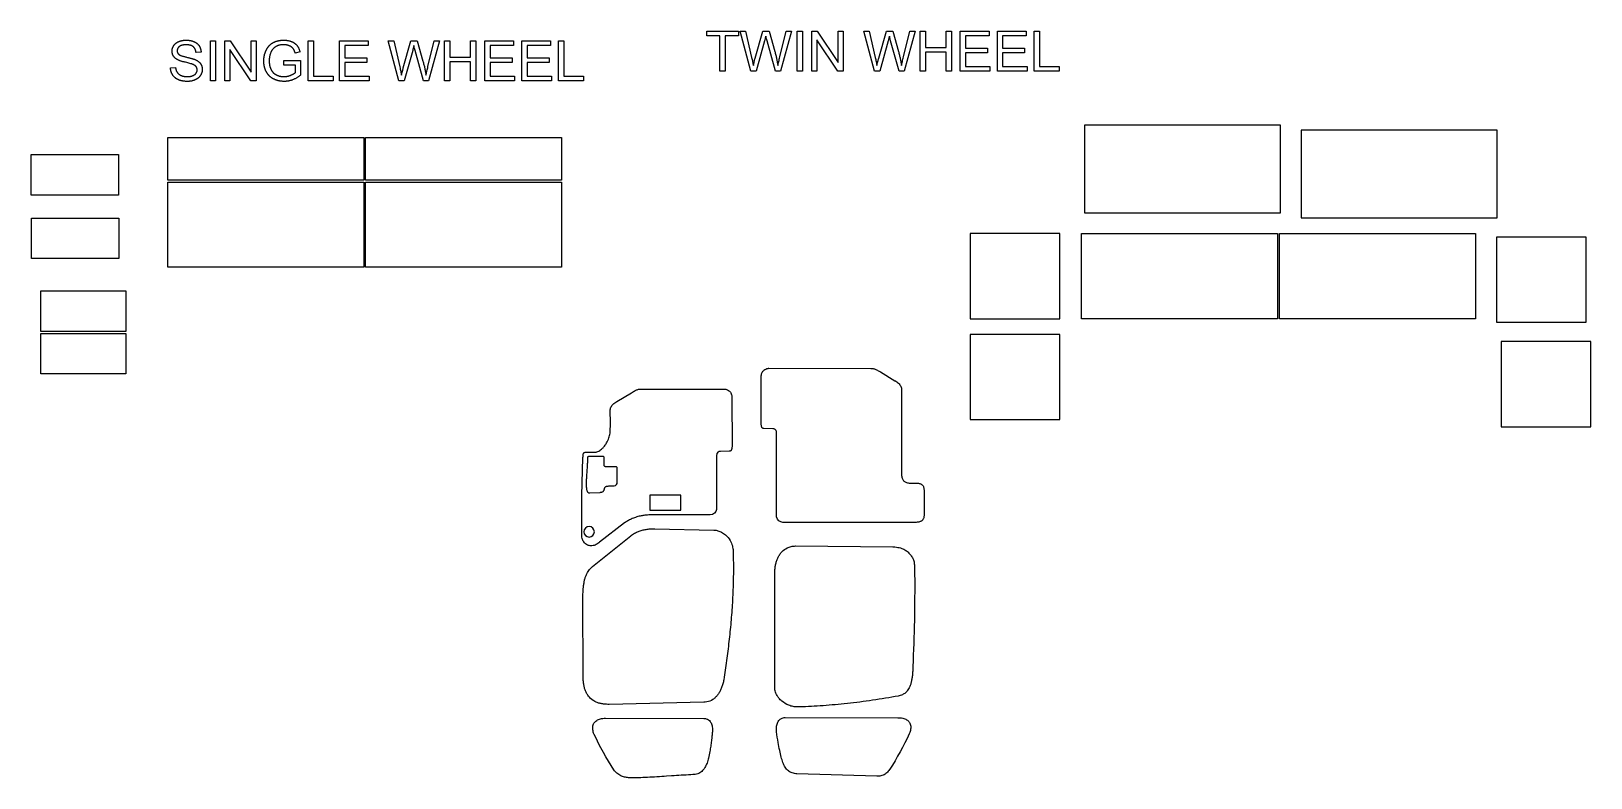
# Model space of a CAD drawing. Extents: x -4382 to 4488, y -1281 to 7969.
# Drawn here: x -2474 to 4488, y -1281 to 2048 of the extents above; entities that cross this region are included whole.
import ezdxf

# ---------------------------------------------------------------- set-up
doc = ezdxf.new("R2010")
doc.units = 0
doc.layers.add('Default Layer', color=1, linetype='CONTINUOUS')

msp = doc.modelspace()

# ---------------------------------------------------------------- linework, layer by layer
at = {"layer": 'Default Layer'}
for points in [[(600.6, 1870.7), (600.6, 2027.5), (542, 2027.5), (542, 2048.5), (682.9, 2048.5), (682.9, 2027.5), (624.1, 2027.5), (624.1, 1870.7), (600.6, 1870.7)], [(738.1, 1870.7), (690.9, 2048.5), (715.1, 2048.5), (742.1, 1931.9), (743.2, 1927.3), (744.2, 1922.8), (745.2, 1918.2), (746.2, 1913.6), (747.1, 1909.1), (748, 1904.6), (748.8, 1900), (749.6, 1895.5), (752.7, 1908.3), (755, 1918), (756.7, 1924.7), (757.2, 1926.9), (757.6, 1928.4), (791.5, 2048.5), (819.8, 2048.5), (845.3, 1958.5), (846.5, 1954.3), (847.6, 1950.2), (848.7, 1946), (849.8, 1942), (850.8, 1937.9), (851.7, 1933.9), (852.7, 1929.9), (853.6, 1926), (854.4, 1922.1), (855.2, 1918.2), (856, 1914.3), (856.7, 1910.5), (857.4, 1906.7), (858, 1902.9), (858.6, 1899.2), (859.1, 1895.5), (860, 1899.8), (861, 1904.3), (862, 1908.9), (863.1, 1913.6), (864.2, 1918.5), (865.4, 1923.6), (866.7, 1928.8), (868, 1934.2), (895.9, 2048.5), (919.5, 2048.5), (870.8, 1870.7), (848.1, 1870.7), (810.6, 2006.1), (808.5, 2013.8), (806.9, 2019.8), (805.7, 2024.2), (805.3, 2025.8), (805, 2027), (803.7, 2021.1), (803, 2018.3), (802.4, 2015.6), (801.7, 2013.1), (801.1, 2010.7), (800.4, 2008.3), (799.8, 2006.1), (762.1, 1870.7), (738.1, 1870.7)], [(945.5, 1870.7), (945.5, 2048.5), (969, 2048.5), (969, 1870.7), (945.5, 1870.7)], [(1010.3, 1870.7), (1010.3, 2048.5), (1034.4, 2048.5), (1127.8, 1908.9), (1127.8, 2048.5), (1150.3, 2048.5), (1150.3, 1870.7), (1126.2, 1870.7), (1032.8, 2010.4), (1032.8, 1870.7), (1010.3, 1870.7)], [(1289.9, 1870.7), (1242.8, 2048.5), (1266.9, 2048.5), (1293.9, 1931.9), (1295, 1927.3), (1296, 1922.8), (1297, 1918.2), (1298, 1913.6), (1298.9, 1909.1), (1299.8, 1904.6), (1300.7, 1900), (1301.5, 1895.5), (1304.5, 1908.3), (1306.9, 1918), (1308.5, 1924.7), (1309.1, 1926.9), (1309.5, 1928.4), (1343.3, 2048.5), (1371.7, 2048.5), (1397.1, 1958.5), (1398.3, 1954.3), (1399.5, 1950.2), (1400.6, 1946), (1401.6, 1942), (1402.6, 1937.9), (1403.6, 1933.9), (1404.5, 1929.9), (1405.4, 1926), (1406.2, 1922.1), (1407, 1918.2), (1407.8, 1914.3), (1408.5, 1910.5), (1409.2, 1906.7), (1409.8, 1902.9), (1410.4, 1899.2), (1411, 1895.5), (1411.9, 1899.8), (1412.8, 1904.3), (1413.8, 1908.9), (1414.9, 1913.6), (1416, 1918.5), (1417.2, 1923.6), (1418.5, 1928.8), (1419.8, 1934.2), (1447.7, 2048.5), (1471.4, 2048.5), (1422.6, 1870.7), (1399.9, 1870.7), (1362.5, 2006.1), (1360.3, 2013.8), (1358.7, 2019.8), (1357.6, 2024.2), (1357.2, 2025.8), (1356.9, 2027), (1355.5, 2021.1), (1354.8, 2018.3), (1354.2, 2015.6), (1353.5, 2013.1), (1352.9, 2010.7), (1352.3, 2008.3), (1351.7, 2006.1), (1313.9, 1870.7), (1289.9, 1870.7)], [(1494.1, 1870.7), (1494.1, 2048.5), (1517.6, 2048.5), (1517.6, 1975.4), (1610, 1975.4), (1610, 2048.5), (1633.5, 2048.5), (1633.5, 1870.7), (1610, 1870.7), (1610, 1954.5), (1517.6, 1954.5), (1517.6, 1870.7), (1494.1, 1870.7)], [(1673.2, 1870.7), (1673.2, 2048.5), (1801.7, 2048.5), (1801.7, 2027.5), (1696.7, 2027.5), (1696.7, 1973), (1795.1, 1973), (1795.1, 1952.2), (1696.7, 1952.2), (1696.7, 1891.6), (1805.9, 1891.6), (1805.9, 1870.7), (1673.2, 1870.7)], [(1838.9, 1870.7), (1838.9, 2048.5), (1967.4, 2048.5), (1967.4, 2027.5), (1862.4, 2027.5), (1862.4, 1973), (1960.7, 1973), (1960.7, 1952.2), (1862.4, 1952.2), (1862.4, 1891.6), (1971.5, 1891.6), (1971.5, 1870.7), (1838.9, 1870.7)], [(2003.1, 1870.7), (2003.1, 2048.5), (2026.6, 2048.5), (2026.6, 1891.6), (2114.2, 1891.6), (2114.2, 1870.7), (2003.1, 1870.7)], [(-1851.7, 1884.9), (-1829.5, 1886.8), (-1829.3, 1885.1), (-1829, 1883.5), (-1828.7, 1882), (-1828.4, 1880.4), (-1828.1, 1878.9), (-1827.7, 1877.5), (-1827.3, 1876), (-1826.9, 1874.6), (-1826.4, 1873.3), (-1825.9, 1872), (-1825.4, 1870.7), (-1824.8, 1869.4), (-1824.2, 1868.2), (-1823.6, 1867.1), (-1822.9, 1865.9), (-1822.2, 1864.8), (-1821.4, 1863.8), (-1820.6, 1862.8), (-1819.8, 1861.8), (-1818.9, 1860.8), (-1817.9, 1859.8), (-1816.9, 1858.9), (-1815.9, 1858), (-1814.8, 1857.1), (-1813.7, 1856.3), (-1812.5, 1855.5), (-1811.2, 1854.7), (-1809.9, 1853.9), (-1808.6, 1853.1), (-1807.2, 1852.4), (-1805.7, 1851.7), (-1804.3, 1851), (-1802.7, 1850.4), (-1801.2, 1849.8), (-1799.6, 1849.2), (-1798, 1848.7), (-1796.4, 1848.3), (-1794.7, 1847.8), (-1793.1, 1847.5), (-1791.4, 1847.1), (-1789.6, 1846.8), (-1787.9, 1846.5), (-1786.1, 1846.3), (-1784.4, 1846.1), (-1782.5, 1846), (-1780.7, 1845.9), (-1778.8, 1845.8), (-1777, 1845.8), (-1775.3, 1845.8), (-1773.6, 1845.9), (-1772, 1845.9), (-1770.4, 1846.1), (-1768.9, 1846.2), (-1767.3, 1846.4), (-1765.8, 1846.6), (-1764.3, 1846.8), (-1762.8, 1847.1), (-1761.4, 1847.4), (-1759.9, 1847.7), (-1758.5, 1848.1), (-1757.2, 1848.4), (-1755.8, 1848.9), (-1754.5, 1849.3), (-1753.2, 1849.8), (-1751.9, 1850.3), (-1750.7, 1850.8), (-1749.5, 1851.4), (-1748.4, 1852), (-1747.3, 1852.6), (-1746.2, 1853.2), (-1745.2, 1853.9), (-1744.2, 1854.5), (-1743.3, 1855.2), (-1742.4, 1855.9), (-1741.5, 1856.7), (-1740.7, 1857.4), (-1740, 1858.2), (-1739.2, 1859), (-1738.6, 1859.9), (-1737.9, 1860.7), (-1737.3, 1861.6), (-1736.7, 1862.5), (-1736.2, 1863.4), (-1735.7, 1864.3), (-1735.2, 1865.2), (-1734.8, 1866.2), (-1734.4, 1867.1), (-1734.1, 1868.1), (-1733.8, 1869), (-1733.5, 1870), (-1733.3, 1871), (-1733.1, 1872), (-1733, 1873), (-1732.9, 1874), (-1732.8, 1875), (-1732.8, 1876), (-1732.8, 1877), (-1732.9, 1878.1), (-1733, 1879.1), (-1733.1, 1880), (-1733.3, 1881), (-1733.5, 1882), (-1733.7, 1882.9), (-1734, 1883.8), (-1734.4, 1884.7), (-1734.7, 1885.6), (-1735.1, 1886.5), (-1735.5, 1887.3), (-1736, 1888.2), (-1736.5, 1889), (-1737.1, 1889.8), (-1737.7, 1890.6), (-1738.3, 1891.3), (-1739, 1892.1), (-1739.7, 1892.8), (-1740.5, 1893.6), (-1741.3, 1894.3), (-1742.2, 1895), (-1743.1, 1895.7), (-1744.1, 1896.3), (-1745.1, 1897), (-1746.2, 1897.6), (-1747.3, 1898.3), (-1748.5, 1898.9), (-1749.7, 1899.4), (-1751, 1900), (-1752.3, 1900.6), (-1753.7, 1901.1), (-1754.6, 1901.5), (-1755.7, 1901.9), (-1757, 1902.3), (-1758.3, 1902.7), (-1759.8, 1903.1), (-1761.5, 1903.6), (-1765.2, 1904.7), (-1769.4, 1905.8), (-1774.2, 1907), (-1779.5, 1908.3), (-1785.3, 1909.7), (-1788.3, 1910.5), (-1791.2, 1911.2), (-1794, 1911.9), (-1796.7, 1912.6), (-1799.2, 1913.4), (-1801.6, 1914.1), (-1804, 1914.8), (-1806.2, 1915.5), (-1808.2, 1916.2), (-1810.2, 1916.9), (-1812.1, 1917.5), (-1813.8, 1918.2), (-1815.5, 1918.9), (-1817, 1919.6), (-1818.4, 1920.2), (-1819.7, 1920.9), (-1821.2, 1921.7), (-1822.7, 1922.6), (-1824.2, 1923.5), (-1825.6, 1924.4), (-1827, 1925.4), (-1828.3, 1926.3), (-1829.6, 1927.3), (-1830.8, 1928.3), (-1831.9, 1929.4), (-1833.1, 1930.4), (-1834.1, 1931.5), (-1835.1, 1932.7), (-1836.1, 1933.8), (-1837, 1935), (-1837.9, 1936.2), (-1838.7, 1937.4), (-1839.4, 1938.6), (-1840.1, 1939.9), (-1840.8, 1941.2), (-1841.4, 1942.5), (-1842, 1943.8), (-1842.5, 1945.2), (-1842.9, 1946.5), (-1843.3, 1947.9), (-1843.7, 1949.3), (-1844, 1950.7), (-1844.3, 1952.1), (-1844.5, 1953.6), (-1844.7, 1955.1), (-1844.8, 1956.5), (-1844.9, 1958), (-1844.9, 1959.6), (-1844.9, 1961.2), (-1844.8, 1962.1), (-1844.8, 1962.9), (-1844.7, 1963.7), (-1844.6, 1964.5), (-1844.5, 1965.4), (-1844.4, 1966.2), (-1844.3, 1967), (-1844.1, 1967.8), (-1844, 1968.6), (-1843.8, 1969.4), (-1843.6, 1970.2), (-1843.4, 1971), (-1843.2, 1971.8), (-1843, 1972.6), (-1842.7, 1973.4), (-1842.5, 1974.1), (-1842.2, 1974.9), (-1841.9, 1975.7), (-1841.6, 1976.5), (-1841.3, 1977.2), (-1840.9, 1978), (-1840.6, 1978.7), (-1839.8, 1980.2), (-1839, 1981.7), (-1838.2, 1983.2), (-1837.2, 1984.7), (-1836.8, 1985.4), (-1836.3, 1986.1), (-1835.7, 1986.8), (-1835.2, 1987.5), (-1834.7, 1988.2), (-1834.1, 1988.9), (-1833.6, 1989.5), (-1833, 1990.2), (-1832.4, 1990.8), (-1831.8, 1991.5), (-1831.2, 1992.1), (-1830.5, 1992.7), (-1829.9, 1993.3), (-1829.2, 1993.9), (-1828.5, 1994.4), (-1827.8, 1995), (-1827.1, 1995.6), (-1826.4, 1996.1), (-1825.7, 1996.6), (-1824.9, 1997.1), (-1824.2, 1997.7), (-1823.4, 1998.2), (-1822.6, 1998.6), (-1821.8, 1999.1), (-1821, 1999.6), (-1820.2, 2000), (-1819.3, 2000.5), (-1818.5, 2000.9), (-1817.6, 2001.3), (-1816.7, 2001.7), (-1815.8, 2002.1), (-1814.9, 2002.5), (-1813.1, 2003.2), (-1811.2, 2003.9), (-1809.3, 2004.6), (-1807.4, 2005.2), (-1805.4, 2005.7), (-1803.5, 2006.2), (-1801.5, 2006.6), (-1799.4, 2007), (-1797.4, 2007.4), (-1795.3, 2007.7), (-1793.2, 2008), (-1791.1, 2008.2), (-1788.9, 2008.3), (-1786.7, 2008.5), (-1784.5, 2008.5), (-1782.3, 2008.6), (-1779.8, 2008.5), (-1777.4, 2008.5), (-1775.1, 2008.3), (-1772.7, 2008.2), (-1770.4, 2007.9), (-1768.1, 2007.7), (-1765.9, 2007.3), (-1763.7, 2007), (-1761.6, 2006.5), (-1759.4, 2006.1), (-1757.4, 2005.5), (-1755.3, 2004.9), (-1753.3, 2004.3), (-1751.3, 2003.6), (-1750.4, 2003.3), (-1749.4, 2002.9), (-1748.4, 2002.5), (-1747.5, 2002.1), (-1746.5, 2001.7), (-1745.6, 2001.3), (-1744.7, 2000.9), (-1743.8, 2000.5), (-1742.9, 2000), (-1742.1, 1999.6), (-1741.2, 1999.1), (-1740.4, 1998.6), (-1739.5, 1998.1), (-1738.7, 1997.6), (-1737.9, 1997.1), (-1737.1, 1996.6), (-1736.3, 1996), (-1735.6, 1995.5), (-1734.8, 1994.9), (-1734.1, 1994.3), (-1733.4, 1993.7), (-1732.7, 1993.1), (-1732, 1992.5), (-1731.3, 1991.9), (-1730.6, 1991.2), (-1730, 1990.6), (-1729.3, 1989.9), (-1728.7, 1989.3), (-1728.1, 1988.6), (-1727.5, 1987.9), (-1726.9, 1987.2), (-1726.3, 1986.5), (-1725.8, 1985.7), (-1725.2, 1985), (-1724.7, 1984.2), (-1724.2, 1983.5), (-1723.7, 1982.7), (-1723.2, 1981.9), (-1722.7, 1981.1), (-1722.3, 1980.3), (-1721.8, 1979.5), (-1721.4, 1978.7), (-1721, 1977.9), (-1720.6, 1977.1), (-1720.2, 1976.2), (-1719.9, 1975.4), (-1719.5, 1974.6), (-1719.2, 1973.7), (-1718.8, 1972.9), (-1718.5, 1972), (-1718.2, 1971.1), (-1718, 1970.3), (-1717.7, 1969.4), (-1717.4, 1968.5), (-1717.2, 1967.6), (-1717, 1966.7), (-1716.8, 1965.8), (-1716.6, 1964.9), (-1716.4, 1964), (-1716.2, 1963.1), (-1716.1, 1962.1), (-1716, 1961.2), (-1715.8, 1960.3), (-1715.7, 1959.3), (-1715.7, 1958.3), (-1715.6, 1957.4), (-1715.5, 1956.4), (-1715.5, 1955.4), (-1738, 1953.7), (-1738.2, 1954.8), (-1738.3, 1955.8), (-1738.4, 1956.8), (-1738.6, 1957.8), (-1738.8, 1958.8), (-1739, 1959.8), (-1739.2, 1960.7), (-1739.5, 1961.7), (-1739.7, 1962.6), (-1740, 1963.5), (-1740.3, 1964.4), (-1740.6, 1965.2), (-1740.9, 1966.1), (-1741.3, 1966.9), (-1741.7, 1967.7), (-1742, 1968.5), (-1742.4, 1969.3), (-1742.8, 1970.1), (-1743.3, 1970.9), (-1743.7, 1971.6), (-1744.2, 1972.3), (-1744.7, 1973), (-1745.2, 1973.7), (-1745.7, 1974.4), (-1746.2, 1975.1), (-1746.8, 1975.7), (-1747.3, 1976.3), (-1747.9, 1976.9), (-1748.5, 1977.5), (-1749.1, 1978.1), (-1749.8, 1978.7), (-1750.4, 1979.2), (-1751.1, 1979.7), (-1751.7, 1980.3), (-1752.4, 1980.8), (-1753.2, 1981.2), (-1753.9, 1981.7), (-1754.7, 1982.1), (-1755.4, 1982.6), (-1756.2, 1983), (-1757.1, 1983.4), (-1757.9, 1983.8), (-1758.8, 1984.1), (-1759.6, 1984.5), (-1760.5, 1984.8), (-1761.5, 1985.1), (-1762.4, 1985.4), (-1763.3, 1985.7), (-1764.3, 1985.9), (-1765.3, 1986.2), (-1766.3, 1986.4), (-1767.4, 1986.6), (-1768.4, 1986.8), (-1769.5, 1987), (-1770.6, 1987.1), (-1771.7, 1987.3), (-1772.8, 1987.4), (-1774, 1987.5), (-1775.2, 1987.6), (-1776.4, 1987.7), (-1777.6, 1987.7), (-1778.8, 1987.8), (-1780.1, 1987.8), (-1781.3, 1987.8), (-1782.7, 1987.8), (-1784, 1987.8), (-1785.2, 1987.8), (-1786.5, 1987.7), (-1787.7, 1987.6), (-1788.9, 1987.5), (-1790.1, 1987.4), (-1791.3, 1987.3), (-1792.4, 1987.2), (-1793.5, 1987.1), (-1794.6, 1986.9), (-1795.7, 1986.7), (-1796.8, 1986.5), (-1797.8, 1986.3), (-1798.8, 1986.1), (-1799.8, 1985.9), (-1800.8, 1985.6), (-1801.7, 1985.3), (-1802.6, 1985), (-1803.5, 1984.7), (-1804.4, 1984.4), (-1805.2, 1984.1), (-1806.1, 1983.8), (-1806.9, 1983.4), (-1807.6, 1983), (-1808.4, 1982.6), (-1809.1, 1982.2), (-1809.9, 1981.8), (-1810.6, 1981.3), (-1811.2, 1980.9), (-1811.9, 1980.4), (-1812.5, 1979.9), (-1813.1, 1979.5), (-1813.7, 1979), (-1814.2, 1978.5), (-1814.8, 1977.9), (-1815.3, 1977.4), (-1815.8, 1976.9), (-1816.3, 1976.4), (-1816.7, 1975.9), (-1817.2, 1975.3), (-1817.6, 1974.8), (-1818, 1974.2), (-1818.4, 1973.7), (-1818.8, 1973.1), (-1819.1, 1972.5), (-1819.5, 1971.9), (-1819.8, 1971.4), (-1820.1, 1970.8), (-1820.3, 1970.2), (-1820.6, 1969.6), (-1820.8, 1969), (-1821.1, 1968.3), (-1821.3, 1967.7), (-1821.4, 1967.1), (-1821.6, 1966.5), (-1821.7, 1965.8), (-1821.9, 1965.2), (-1822, 1964.5), (-1822, 1963.8), (-1822.1, 1963.2), (-1822.2, 1962.5), (-1822.2, 1961.8), (-1822.2, 1961.1), (-1822.2, 1960), (-1822.1, 1958.8), (-1822, 1957.7), (-1821.8, 1956.6), (-1821.5, 1955.5), (-1821.2, 1954.4), (-1820.9, 1953.4), (-1820.7, 1952.9), (-1820.5, 1952.4), (-1820.2, 1951.9), (-1820, 1951.4), (-1819.8, 1951), (-1819.5, 1950.5), (-1818.9, 1949.6), (-1818.3, 1948.7), (-1817.6, 1947.8), (-1816.9, 1947), (-1816.1, 1946.2), (-1815.3, 1945.4), (-1814.8, 1945), (-1814.4, 1944.6), (-1813.8, 1944.2), (-1813.2, 1943.8), (-1812.6, 1943.4), (-1812, 1943), (-1811.3, 1942.7), (-1810.5, 1942.3), (-1809.7, 1941.9), (-1808.9, 1941.5), (-1808, 1941.1), (-1807.1, 1940.7), (-1806.2, 1940.3), (-1805.2, 1939.9), (-1803, 1939.1), (-1800.7, 1938.3), (-1798.3, 1937.5), (-1795.6, 1936.7), (-1792.8, 1935.9), (-1789.8, 1935.1), (-1786.7, 1934.3), (-1783.4, 1933.5), (-1779.9, 1932.6), (-1776.4, 1931.8), (-1773, 1931.1), (-1769.7, 1930.3), (-1766.6, 1929.5), (-1763.7, 1928.8), (-1760.9, 1928), (-1758.2, 1927.3), (-1755.6, 1926.6), (-1753.3, 1925.9), (-1751, 1925.2), (-1748.9, 1924.5), (-1746.9, 1923.9), (-1745.1, 1923.2), (-1743.4, 1922.6), (-1741.9, 1922), (-1740.5, 1921.4), (-1738.5, 1920.5), (-1736.7, 1919.5), (-1734.9, 1918.5), (-1733.2, 1917.5), (-1731.5, 1916.5), (-1730.7, 1916), (-1730, 1915.4), (-1729.2, 1914.9), (-1728.4, 1914.4), (-1727.7, 1913.8), (-1727, 1913.2), (-1726.3, 1912.7), (-1725.6, 1912.1), (-1724.9, 1911.5), (-1724.2, 1910.9), (-1723.6, 1910.3), (-1723, 1909.7), (-1722.3, 1909.1), (-1721.7, 1908.4), (-1721.2, 1907.8), (-1720.6, 1907.2), (-1720, 1906.5), (-1719.5, 1905.9), (-1719, 1905.2), (-1718.5, 1904.5), (-1718, 1903.9), (-1717.5, 1903.2), (-1717.1, 1902.5), (-1716.6, 1901.8), (-1716.2, 1901.1), (-1715.8, 1900.4), (-1715.4, 1899.7), (-1715, 1899), (-1714.7, 1898.2), (-1714.3, 1897.5), (-1714, 1896.8), (-1713.6, 1896), (-1713.3, 1895.3), (-1713, 1894.5), (-1712.7, 1893.7), (-1712.5, 1893), (-1712.2, 1892.2), (-1712, 1891.4), (-1711.8, 1890.6), (-1711.6, 1889.8), (-1711.4, 1889), (-1711.2, 1888.2), (-1711, 1887.4), (-1710.9, 1886.6), (-1710.7, 1885.7), (-1710.6, 1884.9), (-1710.5, 1884), (-1710.4, 1883.2), (-1710.3, 1881.5), (-1710.2, 1879.7), (-1710.1, 1877.9), (-1710.1, 1877.1), (-1710.2, 1876.2), (-1710.2, 1875.3), (-1710.3, 1874.4), (-1710.3, 1873.5), (-1710.4, 1872.7), (-1710.5, 1871.8), (-1710.6, 1870.9), (-1710.8, 1870.1), (-1710.9, 1869.2), (-1711.1, 1868.4), (-1711.3, 1867.5), (-1711.5, 1866.7), (-1711.7, 1865.8), (-1711.9, 1865), (-1712.2, 1864.1), (-1712.4, 1863.3), (-1712.7, 1862.5), (-1713, 1861.6), (-1713.3, 1860.8), (-1713.6, 1860), (-1714, 1859.2), (-1714.3, 1858.4), (-1714.7, 1857.5), (-1715.1, 1856.7), (-1715.5, 1855.9), (-1715.9, 1855.1), (-1716.4, 1854.3), (-1716.8, 1853.5), (-1717.3, 1852.7), (-1717.8, 1851.9), (-1718.3, 1851.1), (-1718.8, 1850.4), (-1719.3, 1849.6), (-1719.8, 1848.8), (-1720.4, 1848.1), (-1721, 1847.4), (-1721.6, 1846.6), (-1722.2, 1845.9), (-1722.8, 1845.2), (-1723.4, 1844.5), (-1724, 1843.9), (-1724.7, 1843.2), (-1725.4, 1842.5), (-1726, 1841.9), (-1726.7, 1841.3), (-1727.5, 1840.6), (-1728.2, 1840), (-1728.9, 1839.4), (-1729.7, 1838.8), (-1730.4, 1838.2), (-1731.2, 1837.7), (-1732, 1837.1), (-1732.8, 1836.5), (-1733.6, 1836), (-1734.5, 1835.5), (-1735.3, 1835), (-1736.2, 1834.4), (-1737.1, 1833.9), (-1738, 1833.5), (-1738.9, 1833), (-1739.8, 1832.5), (-1740.7, 1832.1), (-1741.7, 1831.6), (-1742.6, 1831.2), (-1743.6, 1830.8), (-1744.5, 1830.4), (-1745.5, 1830), (-1746.5, 1829.6), (-1747.5, 1829.3), (-1748.5, 1828.9), (-1749.5, 1828.6), (-1750.5, 1828.3), (-1751.5, 1828), (-1752.6, 1827.7), (-1753.6, 1827.4), (-1755.7, 1826.9), (-1757.8, 1826.4), (-1760, 1826), (-1762.1, 1825.7), (-1764.3, 1825.4), (-1766.6, 1825.1), (-1768.9, 1824.9), (-1771.2, 1824.8), (-1773.5, 1824.7), (-1775.9, 1824.7), (-1778.9, 1824.7), (-1781.8, 1824.8), (-1784.6, 1824.9), (-1787.5, 1825.1), (-1788.8, 1825.3), (-1790.2, 1825.4), (-1791.5, 1825.5), (-1792.9, 1825.7), (-1794.2, 1825.9), (-1795.5, 1826), (-1796.8, 1826.2), (-1798.1, 1826.5), (-1799.3, 1826.7), (-1800.6, 1826.9), (-1801.8, 1827.2), (-1803, 1827.4), (-1804.2, 1827.7), (-1805.4, 1828), (-1806.6, 1828.3), (-1807.7, 1828.7), (-1808.8, 1829), (-1810, 1829.3), (-1811.1, 1829.7), (-1812.2, 1830.1), (-1813.2, 1830.5), (-1814.3, 1830.9), (-1815.3, 1831.3), (-1816.4, 1831.7), (-1817.4, 1832.2), (-1818.4, 1832.6), (-1819.4, 1833.1), (-1820.3, 1833.6), (-1821.3, 1834.1), (-1822.2, 1834.6), (-1823.2, 1835.1), (-1824.1, 1835.7), (-1825, 1836.2), (-1825.9, 1836.8), (-1826.7, 1837.4), (-1827.6, 1838), (-1828.4, 1838.6), (-1829.3, 1839.2), (-1830.1, 1839.9), (-1830.9, 1840.5), (-1831.7, 1841.2), (-1832.5, 1841.9), (-1833.2, 1842.6), (-1834, 1843.3), (-1834.7, 1844), (-1835.5, 1844.7), (-1836.2, 1845.5), (-1836.9, 1846.2), (-1837.6, 1847), (-1838.2, 1847.8), (-1838.9, 1848.6), (-1839.5, 1849.4), (-1840.2, 1850.3), (-1840.8, 1851.1), (-1841.4, 1852), (-1842, 1852.8), (-1842.5, 1853.7), (-1843.1, 1854.6), (-1843.6, 1855.5), (-1844.1, 1856.4), (-1844.6, 1857.4), (-1845.1, 1858.3), (-1845.6, 1859.2), (-1846, 1860.2), (-1846.5, 1861.1), (-1846.9, 1862.1), (-1847.3, 1863), (-1847.7, 1864), (-1848, 1865), (-1848.4, 1865.9), (-1848.7, 1866.9), (-1849, 1867.9), (-1849.3, 1868.9), (-1849.6, 1870), (-1849.8, 1871), (-1850.1, 1872), (-1850.3, 1873), (-1850.5, 1874.1), (-1850.7, 1875.1), (-1850.9, 1876.2), (-1851, 1877.2), (-1851.2, 1878.3), (-1851.3, 1879.4), (-1851.4, 1880.5), (-1851.5, 1881.5), (-1851.6, 1882.6), (-1851.6, 1883.7), (-1851.7, 1884.9)], [(-1674, 1827.7), (-1674, 2005.5), (-1650.5, 2005.5), (-1650.5, 1827.7), (-1674, 1827.7)], [(-1609.2, 1827.7), (-1609.2, 2005.5), (-1585.1, 2005.5), (-1491.7, 1865.9), (-1491.7, 2005.5), (-1469.1, 2005.5), (-1469.1, 1827.7), (-1493.3, 1827.7), (-1586.7, 1967.4), (-1586.7, 1827.7), (-1609.2, 1827.7)], [(-1346.4, 1897.5), (-1346.4, 1918.3), (-1271.1, 1918.4), (-1271.1, 1852.5), (-1273.3, 1850.8), (-1275.4, 1849.1), (-1277.6, 1847.5), (-1279.8, 1846), (-1282, 1844.5), (-1284.3, 1843.1), (-1286.5, 1841.7), (-1288.7, 1840.3), (-1291, 1839.1), (-1293.2, 1837.8), (-1295.5, 1836.7), (-1297.7, 1835.6), (-1300, 1834.5), (-1302.3, 1833.5), (-1304.6, 1832.5), (-1306.9, 1831.6), (-1309.2, 1830.8), (-1311.5, 1830), (-1313.8, 1829.3), (-1316.1, 1828.6), (-1318.5, 1828), (-1320.8, 1827.4), (-1323.2, 1826.9), (-1325.5, 1826.4), (-1327.9, 1826), (-1330.3, 1825.7), (-1332.7, 1825.4), (-1335.1, 1825.1), (-1337.5, 1824.9), (-1339.9, 1824.8), (-1342.3, 1824.7), (-1344.7, 1824.7), (-1346.3, 1824.7), (-1348, 1824.7), (-1349.6, 1824.8), (-1351.2, 1824.9), (-1352.8, 1825), (-1354.4, 1825.1), (-1355.9, 1825.2), (-1357.5, 1825.4), (-1359.1, 1825.6), (-1360.6, 1825.8), (-1362.2, 1826), (-1363.7, 1826.3), (-1365.2, 1826.5), (-1366.7, 1826.8), (-1368.2, 1827.2), (-1369.7, 1827.5), (-1371.2, 1827.8), (-1372.7, 1828.2), (-1374.2, 1828.6), (-1375.6, 1829.1), (-1377.1, 1829.5), (-1378.5, 1830), (-1379.9, 1830.5), (-1381.3, 1831), (-1382.8, 1831.5), (-1384.2, 1832.1), (-1385.6, 1832.6), (-1386.9, 1833.2), (-1388.3, 1833.9), (-1389.7, 1834.5), (-1391, 1835.2), (-1392.4, 1835.9), (-1393.7, 1836.6), (-1395, 1837.3), (-1396.3, 1838.1), (-1397.5, 1838.8), (-1398.8, 1839.6), (-1400, 1840.4), (-1401.2, 1841.3), (-1402.4, 1842.1), (-1403.6, 1843), (-1404.7, 1843.9), (-1405.8, 1844.8), (-1406.9, 1845.7), (-1408, 1846.7), (-1409.1, 1847.6), (-1410.1, 1848.6), (-1411.1, 1849.6), (-1412.1, 1850.6), (-1413.1, 1851.7), (-1414, 1852.8), (-1415, 1853.8), (-1415.9, 1854.9), (-1416.8, 1856.1), (-1417.7, 1857.2), (-1418.5, 1858.4), (-1419.4, 1859.6), (-1420.2, 1860.8), (-1421, 1862), (-1421.7, 1863.2), (-1422.5, 1864.5), (-1423.2, 1865.7), (-1423.9, 1867), (-1424.6, 1868.4), (-1425.3, 1869.7), (-1426, 1871), (-1426.6, 1872.4), (-1427.2, 1873.7), (-1427.8, 1875.1), (-1428.3, 1876.5), (-1428.9, 1877.9), (-1429.4, 1879.3), (-1429.9, 1880.7), (-1430.4, 1882.1), (-1430.9, 1883.5), (-1431.3, 1885), (-1431.7, 1886.4), (-1432.1, 1887.9), (-1432.5, 1889.4), (-1432.8, 1890.8), (-1433.2, 1892.3), (-1433.5, 1893.8), (-1433.8, 1895.3), (-1434, 1896.8), (-1434.3, 1898.4), (-1434.5, 1899.9), (-1434.7, 1901.4), (-1434.9, 1903), (-1435, 1904.6), (-1435.2, 1906.1), (-1435.3, 1907.7), (-1435.4, 1909.3), (-1435.5, 1910.9), (-1435.5, 1912.5), (-1435.5, 1914.1), (-1435.6, 1915.8), (-1435.5, 1917.4), (-1435.5, 1919), (-1435.5, 1920.6), (-1435.4, 1922.2), (-1435.3, 1923.8), (-1435.2, 1925.4), (-1435, 1927), (-1434.9, 1928.5), (-1434.7, 1930.1), (-1434.5, 1931.7), (-1434.3, 1933.2), (-1434, 1934.8), (-1433.8, 1936.3), (-1433.5, 1937.8), (-1433.2, 1939.3), (-1432.9, 1940.9), (-1432.5, 1942.4), (-1432.1, 1943.9), (-1431.7, 1945.4), (-1431.3, 1946.9), (-1430.9, 1948.3), (-1430.5, 1949.8), (-1430, 1951.3), (-1429.5, 1952.7), (-1429, 1954.2), (-1428.4, 1955.6), (-1427.9, 1957.1), (-1427.3, 1958.5), (-1426.7, 1959.9), (-1426.1, 1961.4), (-1425.4, 1962.8), (-1424.8, 1964.2), (-1424.1, 1965.6), (-1423.4, 1966.9), (-1422.6, 1968.3), (-1421.9, 1969.6), (-1421.1, 1970.9), (-1420.3, 1972.2), (-1419.5, 1973.5), (-1418.7, 1974.7), (-1417.9, 1975.9), (-1417, 1977.1), (-1416.1, 1978.3), (-1415.2, 1979.5), (-1414.3, 1980.6), (-1413.4, 1981.7), (-1412.4, 1982.8), (-1411.5, 1983.8), (-1410.5, 1984.9), (-1409.5, 1985.9), (-1408.5, 1986.9), (-1407.4, 1987.8), (-1406.4, 1988.8), (-1405.3, 1989.7), (-1404.2, 1990.6), (-1403.1, 1991.5), (-1401.9, 1992.3), (-1400.8, 1993.1), (-1399.6, 1994), (-1398.4, 1994.7), (-1397.2, 1995.5), (-1396, 1996.2), (-1394.7, 1997), (-1393.5, 1997.6), (-1392.2, 1998.3), (-1390.9, 1999), (-1389.6, 1999.6), (-1388.3, 2000.2), (-1386.9, 2000.8), (-1385.6, 2001.4), (-1384.3, 2001.9), (-1382.9, 2002.4), (-1381.5, 2002.9), (-1380.1, 2003.4), (-1378.7, 2003.9), (-1377.3, 2004.3), (-1375.9, 2004.7), (-1374.5, 2005.1), (-1373, 2005.5), (-1371.5, 2005.8), (-1370.1, 2006.2), (-1368.6, 2006.5), (-1367.1, 2006.8), (-1365.6, 2007), (-1364.1, 2007.3), (-1362.5, 2007.5), (-1361, 2007.7), (-1359.4, 2007.9), (-1357.9, 2008), (-1356.3, 2008.2), (-1354.7, 2008.3), (-1353.1, 2008.4), (-1351.5, 2008.5), (-1349.8, 2008.5), (-1348.2, 2008.6), (-1346.5, 2008.6), (-1344.1, 2008.5), (-1341.8, 2008.5), (-1339.4, 2008.3), (-1337.1, 2008.2), (-1334.8, 2007.9), (-1332.6, 2007.7), (-1330.4, 2007.4), (-1328.2, 2007), (-1326, 2006.6), (-1323.9, 2006.1), (-1321.8, 2005.6), (-1319.7, 2005), (-1317.7, 2004.4), (-1315.7, 2003.7), (-1313.7, 2003), (-1311.7, 2002.3), (-1309.8, 2001.5), (-1307.9, 2000.6), (-1306.1, 1999.8), (-1304.3, 1998.9), (-1302.6, 1997.9), (-1301.8, 1997.4), (-1300.9, 1996.9), (-1300.1, 1996.4), (-1299.3, 1995.9), (-1298.5, 1995.4), (-1297.8, 1994.8), (-1297, 1994.3), (-1296.3, 1993.7), (-1295.5, 1993.2), (-1294.8, 1992.6), (-1294.1, 1992), (-1293.4, 1991.4), (-1292.7, 1990.8), (-1292.1, 1990.2), (-1291.4, 1989.6), (-1290.8, 1988.9), (-1290.2, 1988.3), (-1289.5, 1987.6), (-1288.9, 1987), (-1288.4, 1986.3), (-1287.8, 1985.6), (-1287.2, 1984.9), (-1286.1, 1983.5), (-1285.1, 1982), (-1284.1, 1980.5), (-1283.1, 1978.9), (-1282.1, 1977.3), (-1281.2, 1975.6), (-1280.3, 1973.8), (-1279.4, 1972.1), (-1278.6, 1970.2), (-1277.8, 1968.3), (-1277.1, 1966.4), (-1276.3, 1964.4), (-1275.6, 1962.3), (-1275, 1960.2), (-1274.4, 1958), (-1273.8, 1955.8), (-1295, 1950), (-1295.5, 1951.7), (-1296, 1953.3), (-1296.6, 1954.9), (-1297.1, 1956.4), (-1297.7, 1957.9), (-1298.3, 1959.4), (-1298.9, 1960.8), (-1299.5, 1962.1), (-1300.1, 1963.4), (-1300.7, 1964.7), (-1301.4, 1965.9), (-1302.1, 1967.1), (-1302.8, 1968.2), (-1303.5, 1969.3), (-1304.2, 1970.3), (-1304.9, 1971.3), (-1305.7, 1972.3), (-1306.5, 1973.2), (-1307.3, 1974.1), (-1308.2, 1975), (-1309.1, 1975.9), (-1310.1, 1976.7), (-1311.1, 1977.5), (-1312.1, 1978.3), (-1313.2, 1979.1), (-1314.3, 1979.8), (-1315.5, 1980.5), (-1316.7, 1981.2), (-1318, 1981.9), (-1319.2, 1982.5), (-1320.6, 1983.1), (-1321.9, 1983.7), (-1323.3, 1984.3), (-1324.7, 1984.8), (-1326.1, 1985.3), (-1327.6, 1985.8), (-1329, 1986.2), (-1330.5, 1986.6), (-1332, 1986.9), (-1333.6, 1987.2), (-1335.1, 1987.5), (-1336.7, 1987.8), (-1338.2, 1988), (-1339.8, 1988.1), (-1341.4, 1988.3), (-1343.1, 1988.4), (-1344.7, 1988.4), (-1346.4, 1988.4), (-1348.4, 1988.4), (-1350.4, 1988.4), (-1352.3, 1988.3), (-1354.2, 1988.1), (-1356.1, 1987.9), (-1357.9, 1987.7), (-1359.7, 1987.5), (-1361.4, 1987.2), (-1363.2, 1986.9), (-1364.9, 1986.5), (-1366.5, 1986.1), (-1368.1, 1985.6), (-1369.7, 1985.1), (-1371.3, 1984.6), (-1372.8, 1984.1), (-1374.3, 1983.5), (-1375.8, 1982.8), (-1377.2, 1982.2), (-1378.6, 1981.5), (-1379.9, 1980.8), (-1381.2, 1980.1), (-1382.5, 1979.4), (-1383.7, 1978.6), (-1384.9, 1977.8), (-1386.1, 1977), (-1387.3, 1976.2), (-1388.4, 1975.3), (-1389.4, 1974.4), (-1390.5, 1973.5), (-1391.5, 1972.6), (-1392.4, 1971.6), (-1393.3, 1970.6), (-1394.2, 1969.6), (-1395.1, 1968.6), (-1395.9, 1967.5), (-1396.7, 1966.5), (-1397.5, 1965.4), (-1398.3, 1964.4), (-1399, 1963.3), (-1399.7, 1962.2), (-1400.4, 1961.1), (-1401.1, 1960), (-1401.7, 1958.8), (-1402.3, 1957.7), (-1402.9, 1956.6), (-1403.5, 1955.4), (-1404, 1954.2), (-1404.5, 1953), (-1405.3, 1950.9), (-1406.1, 1948.8), (-1406.8, 1946.7), (-1407.5, 1944.6), (-1408.1, 1942.4), (-1408.6, 1940.3), (-1409.1, 1938), (-1409.6, 1935.8), (-1410, 1933.6), (-1410.3, 1931.3), (-1410.6, 1929), (-1410.9, 1926.7), (-1411.1, 1924.4), (-1411.2, 1922), (-1411.3, 1919.6), (-1411.3, 1917.2), (-1411.3, 1915.8), (-1411.3, 1914.3), (-1411.2, 1912.8), (-1411.2, 1911.4), (-1411.1, 1910), (-1411, 1908.6), (-1410.9, 1907.2), (-1410.8, 1905.8), (-1410.7, 1904.5), (-1410.5, 1903.1), (-1410.3, 1901.8), (-1410.2, 1900.5), (-1410, 1899.2), (-1409.7, 1897.9), (-1409.5, 1896.7), (-1409.3, 1895.4), (-1409, 1894.2), (-1408.7, 1892.9), (-1408.4, 1891.7), (-1408.1, 1890.6), (-1407.8, 1889.4), (-1407.5, 1888.2), (-1407.1, 1887.1), (-1406.7, 1885.9), (-1406.3, 1884.8), (-1405.9, 1883.7), (-1405.5, 1882.6), (-1405.1, 1881.6), (-1404.6, 1880.5), (-1404.2, 1879.5), (-1403.7, 1878.5), (-1403.2, 1877.5), (-1402.6, 1876.5), (-1402.1, 1875.5), (-1401.6, 1874.5), (-1401, 1873.6), (-1400.4, 1872.7), (-1399.8, 1871.7), (-1399.2, 1870.8), (-1398.6, 1870), (-1397.9, 1869.1), (-1397.3, 1868.3), (-1396.6, 1867.4), (-1395.9, 1866.6), (-1395.2, 1865.8), (-1394.5, 1865), (-1393.8, 1864.3), (-1393.1, 1863.5), (-1392.3, 1862.8), (-1391.6, 1862.1), (-1390.8, 1861.4), (-1390, 1860.7), (-1389.2, 1860), (-1388.3, 1859.3), (-1387.5, 1858.7), (-1386.6, 1858.1), (-1385.8, 1857.5), (-1384.9, 1856.9), (-1384, 1856.3), (-1383.1, 1855.8), (-1382.1, 1855.2), (-1381.2, 1854.7), (-1380.2, 1854.2), (-1379.3, 1853.7), (-1378.3, 1853.2), (-1377.3, 1852.7), (-1376.3, 1852.3), (-1375.3, 1851.9), (-1374.3, 1851.4), (-1373.3, 1851), (-1372.3, 1850.7), (-1371.3, 1850.3), (-1370.3, 1849.9), (-1369.3, 1849.6), (-1368.3, 1849.3), (-1367.3, 1849), (-1366.2, 1848.7), (-1365.2, 1848.4), (-1364.2, 1848.1), (-1363.1, 1847.9), (-1362.1, 1847.6), (-1361.1, 1847.4), (-1360, 1847.2), (-1359, 1847), (-1357.9, 1846.8), (-1356.8, 1846.7), (-1355.8, 1846.5), (-1354.7, 1846.4), (-1353.6, 1846.3), (-1352.6, 1846.2), (-1351.5, 1846.1), (-1350.4, 1846), (-1349.3, 1846), (-1348.2, 1846), (-1347.1, 1845.9), (-1346, 1845.9), (-1344.1, 1845.9), (-1342.2, 1846), (-1340.3, 1846.1), (-1338.5, 1846.3), (-1336.6, 1846.5), (-1334.7, 1846.7), (-1332.8, 1847), (-1330.9, 1847.4), (-1329.1, 1847.8), (-1327.2, 1848.2), (-1325.4, 1848.7), (-1323.5, 1849.2), (-1321.7, 1849.8), (-1319.9, 1850.4), (-1318, 1851), (-1316.2, 1851.7), (-1314.4, 1852.5), (-1312.7, 1853.2), (-1311, 1854), (-1309.4, 1854.8), (-1307.8, 1855.5), (-1306.3, 1856.3), (-1304.8, 1857.1), (-1303.4, 1857.9), (-1302.1, 1858.7), (-1300.8, 1859.5), (-1299.5, 1860.3), (-1298.3, 1861.1), (-1297.2, 1861.9), (-1296.1, 1862.7), (-1295.1, 1863.5), (-1294.1, 1864.4), (-1294.1, 1897.5), (-1346.4, 1897.5)], [(-1237.4, 1827.7), (-1237.4, 2005.5), (-1213.8, 2005.5), (-1213.8, 1848.7), (-1126.3, 1848.7), (-1126.3, 1827.7), (-1237.4, 1827.7)], [(-1097.8, 1827.7), (-1097.8, 2005.5), (-969.2, 2005.5), (-969.2, 1984.5), (-1074.3, 1984.5), (-1074.3, 1930.1), (-975.9, 1930.1), (-975.9, 1909.2), (-1074.3, 1909.2), (-1074.3, 1848.7), (-965.1, 1848.7), (-965.1, 1827.7), (-1097.8, 1827.7)], [(-832.5, 1827.7), (-879.7, 2005.5), (-855.6, 2005.5), (-828.5, 1889), (-827.5, 1884.4), (-826.4, 1879.8), (-825.4, 1875.3), (-824.5, 1870.7), (-823.5, 1866.2), (-822.7, 1861.6), (-821.8, 1857.1), (-821, 1852.6), (-818, 1865.3), (-815.6, 1875.1), (-814, 1881.8), (-813.4, 1884), (-813, 1885.5), (-779.2, 2005.5), (-750.8, 2005.5), (-725.3, 1915.5), (-724.1, 1911.4), (-723, 1907.2), (-721.9, 1903.1), (-720.9, 1899.1), (-719.9, 1895), (-718.9, 1891), (-718, 1887), (-717.1, 1883.1), (-716.2, 1879.1), (-715.4, 1875.3), (-714.7, 1871.4), (-714, 1867.6), (-713.3, 1863.8), (-712.6, 1860), (-712, 1856.3), (-711.5, 1852.6), (-710.6, 1856.9), (-709.7, 1861.3), (-708.7, 1865.9), (-707.6, 1870.7), (-706.4, 1875.6), (-705.2, 1880.7), (-704, 1885.9), (-702.6, 1891.3), (-674.7, 2005.5), (-651.1, 2005.5), (-699.9, 1827.7), (-722.5, 1827.7), (-760, 1963.2), (-762.1, 1970.9), (-763.8, 1976.9), (-764.9, 1981.3), (-765.3, 1982.9), (-765.6, 1984.1), (-767, 1978.2), (-767.6, 1975.4), (-768.3, 1972.7), (-768.9, 1970.2), (-769.6, 1967.7), (-770.2, 1965.4), (-770.8, 1963.2), (-808.5, 1827.7), (-832.5, 1827.7)], [(-628.4, 1827.7), (-628.4, 2005.5), (-604.9, 2005.5), (-604.9, 1932.5), (-512.5, 1932.5), (-512.5, 2005.5), (-488.9, 2005.5), (-488.9, 1827.7), (-512.5, 1827.7), (-512.5, 1911.5), (-604.9, 1911.5), (-604.9, 1827.7), (-628.4, 1827.7)], [(-449.3, 1827.7), (-449.3, 2005.5), (-320.7, 2005.5), (-320.7, 1984.5), (-425.8, 1984.5), (-425.8, 1930.1), (-327.4, 1930.1), (-327.4, 1909.2), (-425.8, 1909.2), (-425.8, 1848.7), (-316.6, 1848.7), (-316.6, 1827.7), (-449.3, 1827.7)], [(-283.6, 1827.7), (-283.6, 2005.5), (-155.1, 2005.5), (-155.1, 1984.5), (-260.1, 1984.5), (-260.1, 1930.1), (-161.7, 1930.1), (-161.7, 1909.2), (-260.1, 1909.2), (-260.1, 1848.7), (-150.9, 1848.7), (-150.9, 1827.7), (-283.6, 1827.7)], [(-119.4, 1827.7), (-119.4, 2005.5), (-95.9, 2005.5), (-95.9, 1848.7), (-8.3, 1848.7), (-8.3, 1827.7), (-119.4, 1827.7)], [(2227.2, 1238.1), (3102.2, 1238.1), (3102.2, 1629.1), (2227.2, 1629.1), (2227.2, 1238.1)], [(3194.5, 1216.7), (4069.5, 1216.7), (4069.5, 1607.7), (3194.5, 1607.7), (3194.5, 1216.7)], [(-1864.5, 1383.9), (-1864.5, 1573.9), (-989.5, 1573.9), (-989.5, 1383.9), (-1864.5, 1383.9)], [(-981.4, 1383.9), (-981.4, 1573.9), (-106.4, 1573.9), (-106.4, 1383.9), (-981.4, 1383.9)], [(-2473.7, 1317.1), (-2473.7, 1498.1), (-2083.7, 1498.1), (-2083.7, 1317.1), (-2473.7, 1317.1)], [(-1864.5, 995.8), (-1864.5, 1375.8), (-989.5, 1375.8), (-989.5, 995.8), (-1864.5, 995.8)], [(-981.4, 995.8), (-981.4, 1375.8), (-106.4, 1375.8), (-106.4, 995.8), (-981.4, 995.8)], [(-2472.2, 1034.1), (-2472.2, 1215.1), (-2082.2, 1215.1), (-2082.2, 1034.1), (-2472.2, 1034.1)], [(1717.9, 766.5), (2117.9, 766.5), (2117.9, 1146.5), (1717.9, 1146.5), (1717.9, 766.5)], [(2214.9, 766.5), (2214.9, 1146.5), (3089.9, 1146.5), (3089.9, 766.5), (2214.9, 766.5)], [(3098, 766.5), (3098, 1146.5), (3973, 1146.5), (3973, 766.5), (3098, 766.5)], [(4066.3, 750.4), (4466.3, 750.4), (4466.3, 1130.4), (4066.3, 1130.4), (4066.3, 750.4)], [(-2431.2, 709), (-2431.2, 890), (-2051.2, 890), (-2051.2, 709), (-2431.2, 709)], [(-2431.2, 519.9), (-2431.2, 700.9), (-2051.2, 700.9), (-2051.2, 519.9), (-2431.2, 519.9)], [(1717.9, 316.2), (2117.9, 316.2), (2117.9, 696.2), (1717.9, 696.2), (1717.9, 316.2)], [(4087.7, 284.1), (4487.7, 284.1), (4487.7, 664.1), (4087.7, 664.1), (4087.7, 284.1)], [(287.8, -21.1), (287.8, -88.1), (425.8, -88.1), (425.8, -21.1), (287.8, -21.1)]]:
    msp.add_lwpolyline(points, close=True, dxfattribs=at)
for points in [[(1512, -106.9, -0.0051), (1511.8, -110.5, -0.0191), (1511.2, -116.4, -0.0325), (1510.1, -121.8, -0.0477), (1508.2, -126.9, -0.0814), (1504, -132.7, -0.0627), (1499.4, -136.3, -0.0459), (1494.2, -138.8, -0.0351), (1488.3, -140.5, -0.0283), (1481, -141.6, -0.0232), (1472, -142), (881.7, -142.4, -0.3526), (853.4, -117.7), (853.2, 259.2, 0.0512), (852.7, 263.6, 0.0711), (851, 268, 0.1384), (845.8, 273.4, 0.0741), (841.4, 275.1, 0.0583), (836.6, 275.7), (796.8, 276, -0.0858), (793.6, 276.6, -0.103), (790.3, 278.7, -0.0665), (788.2, 281.4, -0.0507), (786.5, 284.9, -0.0407), (785.3, 289.6, -0.0371), (784.6, 296.1), (784.9, 508.5, -0.0162), (785.1, 512, -0.0441), (786.4, 519.8, -0.0551), (789.3, 527.2, -0.0938), (796.6, 536.6, -0.0722), (804.7, 541.8, -0.0781), (815.7, 544.9, -0.0337), (819.1, 545.1), (1274.4, 545, -0.0235), (1280.3, 544.8, -0.0455), (1287.9, 543.3, -0.0321), (1293.9, 541.2, -0.0187), (1299.6, 538.5, -0.0099), (1306.6, 534.6, -0.0028), (1316.5, 528.8), (1381.8, 490, -0.0112), (1385.4, 487.8, -0.0327), (1393.8, 481.7, -0.0377), (1400.4, 475.3, -0.0437), (1405.5, 468.5, -0.0532), (1409, 461.1, -0.0755), (1410.9, 451.2), (1411, 75.9), (1411, 75.8, 0.0259), (1411.5, 67, 0.0328), (1412.9, 59.3, 0.041), (1415.1, 52.5, 0.0529), (1418.5, 46.4, 0.1111), (1427.6, 38.2, 0.0531), (1434, 35.5, 0.0411), (1440.8, 33.9, 0.0331), (1448.5, 33.4), (1477, 33.3, -0.0086), (1479.8, 33.3, -0.0286), (1487, 32.6, -0.0363), (1493, 31.3, -0.0467), (1498.1, 29.2, -0.0659), (1503, 25.8, -0.0791), (1507.3, 20.4, -0.0489), (1509.5, 15.4, -0.0367), (1510.9, 9.7, -0.0262), (1511.6, 3.2, -0.0178), (1511.8, -4.6), (1512, -106.9)], [(-10.8, 147.3, -0.0026), (-10.7, 150, -0.0126), (-10.3, 156.7, -0.0216), (-9.8, 161.3, -0.0345), (-9, 164.5, -0.0527), (-8, 166.8, -0.0854), (-6.5, 168.7, -0.0908), (-4.3, 169.9, -0.0509), (-1.9, 170.5, -0.028), (1.1, 170.8), (40.9, 170.8, 0.0192), (43.6, 170.9, 0.0501), (51.6, 172.6, 0.0428), (59.6, 176, 0.0384), (67.9, 181.1, 0.0355), (76.5, 188.5, 0.0345), (85.5, 198.5, 0.0356), (94.6, 212.2, 0.0471), (104.6, 234.4, 0.0439), (109.9, 256.2, 0.0365), (111.3, 272.8, 0.0158), (111.1, 337.3), (111.1, 358.7, -0.0347), (111.6, 363.3, -0.0628), (114.2, 371.6, -0.0488), (118.3, 378.7, -0.041), (124, 385.3, -0.0353), (131.2, 391.6, -0.0311), (140.3, 397.5), (205.5, 436.3, -0.0023), (214.7, 441.7, -0.0091), (221.8, 445.7, -0.0181), (227.7, 448.5, -0.0304), (233.5, 450.7, -0.0481), (241.5, 452.3, -0.0247), (247.6, 452.6), (379.9, 452.6), (620, 452.3, -0.0264), (622.4, 452.2, -0.0524), (629.8, 450.8, -0.0664), (638.4, 446.8, -0.0935), (647.1, 438.8, -0.0659), (651.3, 431.1, -0.0493), (653.4, 423.6, -0.0399), (654.2, 415.7), (654.5, 195, -0.0349), (653.9, 188.9, -0.0404), (652.7, 184.1, -0.0497), (651, 180.5, -0.066), (648.9, 177.7, -0.0973), (645.8, 175.7, -0.0958), (642.2, 175), (602.5, 174.6, 0.0474), (598.5, 174.2, 0.0707), (594, 172.7, 0.1453), (588.3, 167.3, 0.0729), (586.5, 163, 0.0572), (585.9, 158.1), (585.8, -84.3, -0.3526), (557.5, -108.9), (288.3, -108.7, 0.0065), (277.5, -109.4, 0.0139), (261.1, -111, 0.0194), (244.6, -113.8, 0.0302), (223.8, -119.5, 0.0285), (204.7, -127.2, 0.0199), (189.1, -135.3, 0.0153), (174, -144.6), (63.3, -230.5, -0.0103), (60.2, -232.9, -0.0324), (51.6, -238.8, -0.0379), (42.9, -243, -0.0452), (34.1, -245.7, -0.0559), (24.7, -246.5, -0.1013), (9.7, -243, -0.0692), (0.3, -237, -0.0631), (-7.5, -228.5, -0.0785), (-14.4, -214.4, -0.0644), (-16.6, -202), (-16.2, -24.1), (-10.8, 147.3)], [(9, 146, -0.0091), (9.1, 137.6, -0.0093), (8.8, 123, -0.0057), (7.8, 104.9, -0.002), (6.3, 83.9), (5.9, 78.5, 0.003), (4.5, 58, 0.0067), (3.7, 40.6, 0.0101), (3.5, 26.8, 0.014), (3.9, 16.1, 0.0189), (4.7, 8.1, 0.025), (5.8, 2.1, 0.034), (7.2, -2.4, 0.0451), (8.7, -5.5, 0.0621), (10.5, -7.8, 0.095), (13, -9.4, 0.02), (14.9, -10, 0.0689), (17.7, -10.3, 0.015), (19.9, -10.2), (20.2, -10.1), (65.2, -8, 0.0195), (68.9, -7.6, 0.0367), (73.3, -6.7, 0.0491), (76.9, -5.2, 0.0717), (80.1, -3, 0.0802), (82.5, 0.3, 0.0403), (83.8, 3.3, 0.0136), (84.7, 6.5), (84.9, 6.9, -0.017), (85.8, 10, -0.0443), (87.1, 12.9, -0.0938), (90, 16.4, -0.0656), (93, 18.2, -0.0467), (96.7, 19.5, -0.0346), (101.2, 20.2, -0.0263), (107.1, 20.4, 0.0368), (129.1, 21.5, 0.3747), (142.2, 36.4), (142.3, 93.9), (142.3, 94.4, 0.0183), (142.2, 98.4, 0.0344), (141.8, 101.1, 0.0575), (141.2, 102.9, 0.1029), (140.1, 104.5, 0.0958), (138.4, 105.4, 0.0547), (136.5, 105.9, 0.0317), (133.6, 106), (92, 106.1, -0.0136), (90.9, 106.1, -0.0528), (88.3, 106.5, -0.076), (86.3, 107.3, -0.1726), (84.3, 109.9, -0.0782), (84, 112), (84.1, 146, 0.0795), (83.7, 148.3, 0.1252), (82.5, 150.3, 0.1132), (80.5, 151.5, 0.0765), (78.2, 151.8), (16.4, 151.9), (16.2, 151.9, 0.1276), (12.1, 150.8, 0.106), (10, 149, 0.1566), (9, 146)], [(31.6, -339.4), (202.3, -201.4, -0.0397), (219, -190.3, -0.0356), (236.3, -182.2, -0.0285), (253.1, -176.8, -0.0242), (270.7, -173.1, -0.0211), (289.7, -171, -0.0187), (310.6, -170.3), (574, -176.2, -0.0071), (576.1, -176.3, -0.0512), (591.6, -179.2, -0.0509), (607.8, -185.7, -0.055), (624.8, -197.3, -0.0855), (646.3, -223.1, -0.0656), (656, -246.5, -0.0629), (659.1, -269.2, -0.0046), (660.2, -310.6, -0.0103), (659.8, -408.8, -0.0087), (656, -500, -0.0074), (649.5, -587.3, -0.0064), (640.7, -673.2, -0.0053), (629.9, -758.6, -0.0043), (617.5, -843.6, -0.0099), (615.8, -852.4, -0.0238), (610.9, -870.6, -0.0262), (604.9, -886.5, -0.0292), (597.7, -900.5, -0.0327), (589.5, -912.6, -0.0382), (579.8, -923.2, -0.0458), (568.1, -932.4, -0.0927), (542.7, -942.8, -0.046), (527.9, -944.4), (106.7, -953.6, -0.0174), (93.5, -953.4, -0.0256), (77.4, -951.7, -0.0293), (62.6, -948.6, -0.0345), (48.5, -943.6, -0.0423), (34.6, -936.2, -0.086), (13.3, -916.4, -0.0427), (4.8, -903, -0.0343), (-1.1, -889.5, -0.029), (-5.3, -875.1, -0.0242), (-8.1, -859.8, -0.02), (-9.6, -843.7, -0.0154), (-9.9, -827.3), (-11.4, -486.1, -0.0017), (-11.2, -477.3, -0.0066), (-10.5, -455.2, -0.0097), (-9.3, -436, -0.0129), (-7.4, -419.3, -0.0169), (-4.8, -404.4, -0.0212), (-1.5, -390.9, -0.0268), (3.1, -378.2, -0.0361), (9.8, -364.8, -0.0515), (21.8, -348.8, -0.0299), (31.6, -339.4)], [(40, -183.8, 0.4142), (16.5, -160.3, 0.4142), (-7, -183.8, 0.4142), (16.5, -207.3, 0.4142), (40, -183.8)], [(1449.4, -285.1, -0.0169), (1454.5, -291.6, -0.0265), (1459.4, -299.1, -0.0404), (1464, -308.6, -0.0389), (1466.8, -318.3, -0.024), (1468.2, -326.7, -0.0153), (1468.9, -335.8, -0.0085), (1469.3, -346.5, -0.0027), (1469.4, -360.4, 0.0014), (1469.6, -373.8, -0.0134), (1461.5, -785, -0.0052), (1461.4, -794.7, -0.0139), (1460.3, -815.8, -0.0161), (1458.3, -833.9, -0.0187), (1455.5, -849.6, -0.0217), (1451.9, -863, -0.0253), (1447.7, -874.5, -0.0299), (1442.7, -884.5, -0.0362), (1436.6, -893.5, -0.0482), (1428.2, -902.3, -0.0644), (1415.3, -910.6, -0.0374), (1405.6, -914.5, -0.0262), (1396.1, -916.9), (1382.9, -919.2, -0.0085), (1267.4, -937.5, -0.009), (1155.2, -951.3, -0.0094), (1047.5, -960.5, -0.0098), (943.4, -965.3, -0.041), (927.2, -963.4, -0.0452), (908.3, -957.6, -0.0788), (876.6, -938.6, -0.0406), (864, -926.2, -0.0379), (855.5, -914.7, -0.0378), (849.9, -904, -0.0414), (846.4, -893.7, -0.0457), (844.9, -883.9), (845.5, -365.3, -0.0034), (845.6, -361.9, -0.0212), (847.2, -343.4, -0.024), (850.1, -326.6, -0.0273), (854.4, -311.4, -0.0313), (860.2, -297.5, -0.037), (867.8, -284.5, -0.0449), (878, -272.2, -0.0849), (900.7, -256, -0.055), (918.6, -249.7, -0.0514), (937.9, -247.3), (1372.4, -250.4, -0.002), (1374.5, -250.6, -0.0169), (1388.8, -252.3, -0.0206), (1401.1, -254.7, -0.0251), (1411.9, -257.8, -0.032), (1421.9, -262, -0.0658), (1437.4, -272.4, -0.0251), (1443.8, -278.8, -0.0134), (1449.4, -285.1)], [(89.5, -1015.6), (528.6, -1016.5, -0.0187), (531.9, -1016.6, -0.0533), (539.8, -1018.1, -0.0867), (549.9, -1023.1, -0.0647), (556.3, -1029.3, -0.0493), (560.7, -1036.2, -0.0419), (564, -1044.2, -0.0367), (566.2, -1053.6, -0.0342), (567.3, -1064.9, -0.0398), (566.4, -1080.5, 0.0013), (564.1, -1100.2), (562.2, -1116.2, -0.0046), (559.3, -1139.4, -0.0087), (555.4, -1164.2, -0.014), (549.5, -1193.6, -0.0072), (546.6, -1203.7, -0.0149), (542.8, -1215.3, -0.0212), (538.3, -1226.1, -0.0274), (533.1, -1235.9, -0.0343), (527, -1244.7, -0.0442), (519.2, -1252.8, -0.0934), (501.2, -1263.2, -0.0447), (490.3, -1266, -0.0357), (479.6, -1267), (470.7, -1267.4, 0.003), (428.1, -1270, 0.001), (385, -1272.9), (362.4, -1274.5, -0.0021), (319.6, -1277.2, -0.004), (277.6, -1279.4, -0.006), (236.4, -1280.8, -0.0079), (197, -1280.9, -0.0103), (192.7, -1280.8, -0.0468), (174.4, -1277.9, -0.0495), (157.8, -1271.9, -0.0634), (140.4, -1260.7, -0.0616), (126.8, -1245.9, -0.0319), (39, -1087.4, -0.0146), (36.9, -1082.1, -0.0325), (34, -1071.9, -0.0376), (32.7, -1062.5, -0.0444), (32.9, -1053.5, -0.0543), (34.8, -1044.8, -0.1131), (43.5, -1030.9, -0.0547), (50.4, -1025.2, -0.0451), (58.4, -1021.1, -0.037), (67.3, -1018.1, -0.0332), (77.8, -1016.3, -0.0282), (89.5, -1015.6)], [(1395.3, -1013, -0.0259), (1406.1, -1013.5, -0.0322), (1416.6, -1015.3, -0.0372), (1425.7, -1018.1, -0.044), (1433.7, -1022.1, -0.0539), (1440.8, -1027.6, -0.0875), (1448.3, -1038, -0.0619), (1451.3, -1047, -0.0477), (1452.3, -1055.7, -0.0395), (1451.7, -1064.7, -0.0341), (1449.6, -1074.2, -0.0302), (1445.9, -1084.7, -0.0319), (1358.3, -1243.3), (1358.1, -1243.6, -0.0214), (1351.6, -1251.9, -0.0273), (1345, -1258.7, -0.0355), (1338, -1264.5, -0.0516), (1328.6, -1269.7, -0.0506), (1318.5, -1272.8, -0.0333), (1309.8, -1274, -0.0242), (1300.9, -1274.1), (944.2, -1263.1, -0.0345), (933.7, -1262.2, -0.0445), (922.9, -1259.5, -0.0859), (906.1, -1250.2, -0.0464), (897.9, -1242.2, -0.0361), (891.5, -1233.5, -0.0285), (886.1, -1223.8, -0.0222), (881.5, -1213, -0.0159), (877.6, -1201.5, -0.0089), (874.2, -1189.8, -0.0051), (867.5, -1159.9, -0.0085), (860.5, -1123.7, -0.0133), (853.4, -1076.7, -0.0182), (852.7, -1069.4, -0.0356), (852.8, -1056.2, -0.035), (854.4, -1045.7, -0.0385), (857.1, -1036.9, -0.0445), (860.8, -1029.4, -0.0546), (865.9, -1022.9, -0.0848), (874.8, -1016.3, -0.0652), (883.2, -1013.5, -0.0491), (891.2, -1012.6), (1395.3, -1013)]]:
    msp.add_lwpolyline(points, format="xyb", close=True, dxfattribs=at)

doc.saveas('drawing.dxf')
